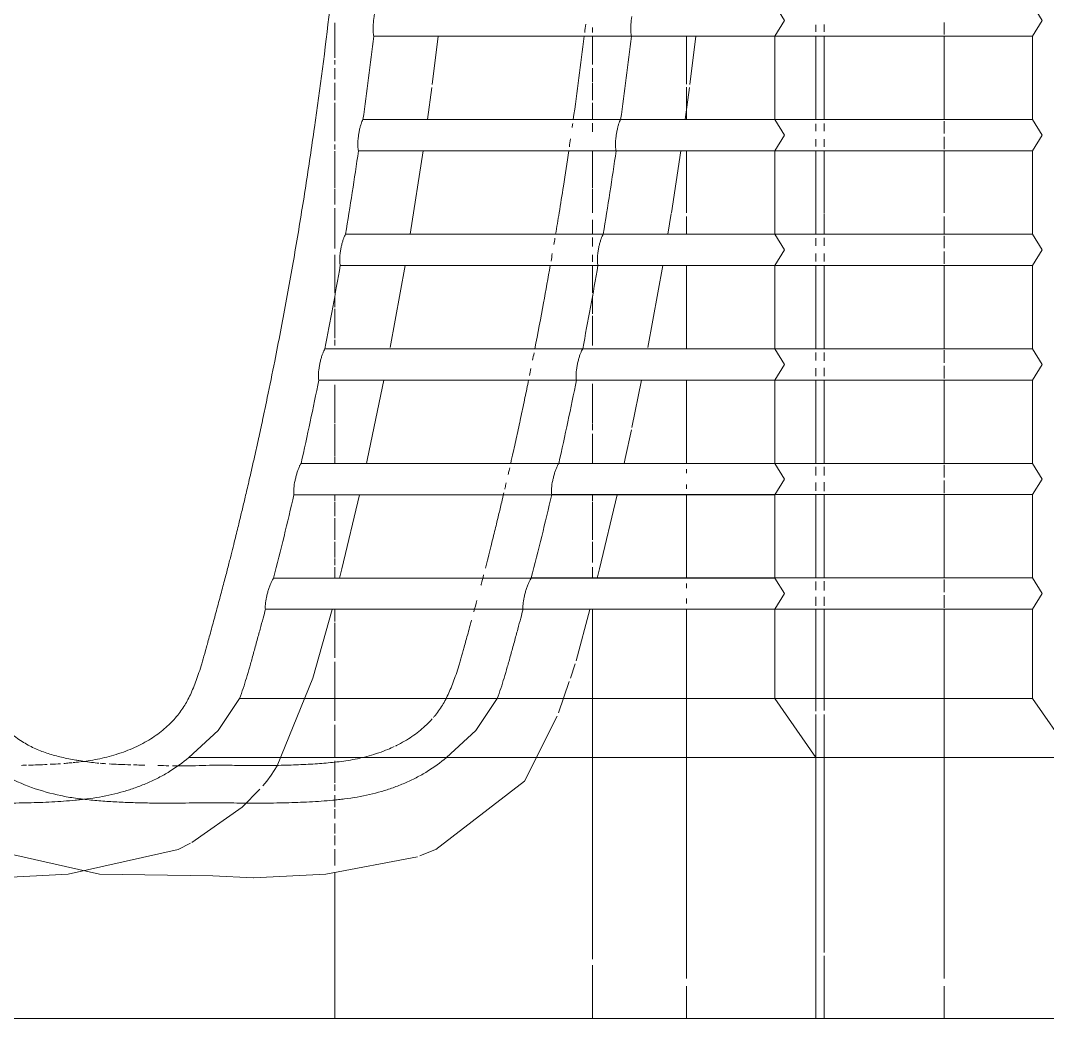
# Model space of a CAD drawing. Header units: millimetres. Extents: x -4000 to 187956, y -58990 to 162485.
# Drawn here: x 2787.6 to 3086.5, y 80820 to 81110.4 of the extents above; entities that cross this region are included whole.
import ezdxf

# ---------------------------------------------------------------- set-up
doc = ezdxf.new("R2010")
doc.units = ezdxf.units.MM
doc.layers.add('P-SANR-FIXT', color=6, linetype='Continuous', lineweight=9)

# ---------------------------------------------------------------- blocks, each defined once
blk = doc.blocks.new('WCPan-SquattingPan-Vitra-ArkitektSeries-5952 - CMPX502N-V885-FFS - TANG 1')
at = {"layer": 'P-SANR-FIXT', "color": 254}
for p, q in [((110.55, -110.64), (110.55, -100.47)), ((110.55, -112.6), (110.55, -111.39)), ((110.55, -116.92), (110.55, -113.71)), ((110.55, -123.01), (110.55, -117.95)), ((110.55, -134.93), (110.55, -123.75)), ((110.55, -137.32), (110.55, -135.93)), ((110.55, -148.62), (110.55, -137.83)), ((110.55, -153.34), (110.55, -148.92)), ((110.55, -166.21), (110.55, -154.46)), ((110.55, -179.08), (110.55, -168.05)), ((110.55, -183.29), (110.55, -179.98)), ((110.55, -192.26), (110.55, -183.76)), ((110.55, -194.42), (110.55, -192.75)), ((110.55, -216.97), (110.55, -205.89)), ((110.55, -226.51), (110.55, -217.27)), ((110.55, -228.71), (110.55, -226.66)), ((110.55, -239.63), (110.55, -237.81)), ((110.55, -244.06), (110.55, -239.87)), ((110.55, -250.97), (110.55, -244.68)), ((110.55, -256.08), (110.55, -251.55)), ((110.55, -258.37), (110.55, -256.43)), ((110.55, -262.07), (110.55, -258.87)), ((110.55, -316.81), (110.55, -315.28)), ((110.55, -324.04), (110.55, -322.15)), ((110.55, -328.73), (110.55, -325.3)), ((110.55, -332.01), (110.55, -329.32)), ((110.55, -336.39), (110.55, -333.47)), ((110.55, -339.84), (110.55, -336.99)), ((110.55, -345.69), (110.55, -340.99)), ((32.93, -348.27), (11.92, -349.37))]:
    blk.add_line(p, q, dxfattribs=at)
at = {"layer": 'P-SANR-FIXT', "color": 252}
for p, q in [((250.56, -103.11), (250.56, -101.04)), ((252.96, -103.16), (252.96, -101)), ((140.63, -104.4), (138.87, -118.43)), ((250.56, -128.65), (250.56, -104.39)), ((252.96, -128.65), (252.96, -104.39)), ((138.76, -119.27), (137.5, -128.65)), ((250.56, -131.99), (250.56, -129.85)), ((252.96, -132.04), (252.96, -129.8)), ((250.56, -136.51), (250.56, -134.35)), ((252.96, -136.56), (252.96, -134.31)), ((136.22, -137.75), (132.5, -162.01)), ((250.56, -155.76), (250.56, -137.74)), ((252.96, -155.76), (252.96, -137.74)), ((250.56, -162), (250.56, -155.79)), ((252.96, -162), (252.96, -156.03)), ((250.56, -165.39), (250.56, -163.15)), ((252.96, -165.44), (252.96, -163.11)), ((250.56, -169.91), (250.56, -167.65)), ((252.96, -169.95), (252.96, -167.61)), ((130.99, -171.1), (126.68, -195)), ((250.56, -195.36), (250.56, -171.1)), ((252.96, -195.36), (252.96, -171.1)), ((250.56, -198.8), (250.56, -196.45)), ((252.96, -198.84), (252.96, -196.41)), ((250.56, -203.31), (250.56, -200.95)), ((252.96, -203.36), (252.96, -200.91)), ((250.56, -228.71), (250.56, -204.45)), ((252.96, -228.71), (252.96, -204.45)), ((250.56, -232.2), (250.56, -229.75)), ((252.96, -232.24), (252.96, -229.71)), ((250.56, -236.72), (250.56, -234.24)), ((252.96, -236.76), (252.96, -234.21)), ((250.56, -262.07), (250.56, -237.81)), ((252.96, -262.07), (252.96, -237.81)), ((252.96, -265.65), (252.96, -263)), ((250.56, -265.61), (250.56, -263.04)), ((250.56, -270.13), (250.56, -267.54)), ((252.96, -270.17), (252.96, -267.51)), ((250.56, -300.79), (250.56, -271.16)), ((252.96, -300.65), (252.96, -271.16)), ((250.56, -314.32), (250.56, -301.76)), ((252.96, -371.01), (252.96, -301.76)), ((88.76, -323.56), (83.61, -328.72)), ((252.96, -390.25), (252.96, -372.06)), ((250.56, -390.25), (252.96, -390.25))]:
    blk.add_line(p, q, dxfattribs=at)
at = {"layer": 'P-SANR-FIXT', "color": 250}
for p, q in [((121.91, -104.39), (238.61, -104.39)), ((238.61, -128.65), (238.61, -104.39)), ((238.61, -128.65), (118.75, -128.65)), ((117.45, -137.74), (238.61, -137.74)), ((238.61, -162), (238.61, -137.74)), ((238.61, -162), (113.67, -162)), ((112.13, -171.1), (238.61, -171.1)), ((238.61, -195.36), (238.61, -171.1)), ((238.61, -195.36), (107.69, -195.36)), ((105.9, -204.45), (238.61, -204.45)), ((238.61, -204.45), (238.61, -228.71)), ((238.61, -228.71), (100.75, -228.71)), ((98.67, -237.81), (238.61, -237.81)), ((238.61, -262.07), (238.61, -237.81)), ((238.61, -262.07), (92.74, -262.07)), ((90.37, -271.16), (238.61, -271.16)), ((238.61, -297.17), (238.61, -271.16)), ((82.82, -297.17), (238.61, -297.17)), ((238.61, -297.17), (250.56, -314.32)), ((143.02, -314.32), (68.02, -314.32)), ((250.56, -314.32), (143.02, -314.32)), ((250.56, -314.32), (250.56, -390.25)), ((250.56, -390.25), (-250.56, -390.25))]:
    blk.add_line(p, q, dxfattribs=at)
at = {"layer": 'P-SANR-FIXT', "color": 253}
for p, q in [((212.95, -104.39), (212.95, -118.33)), ((212.95, -119.26), (212.95, -128.65)), ((212.95, -137.74), (212.95, -155.76)), ((212.95, -156.87), (212.95, -162)), ((212.95, -171.1), (212.95, -195.36)), ((212.95, -204.45), (212.95, -228.71)), ((212.95, -230.36), (212.95, -231.6)), ((212.95, -234.81), (212.95, -236.07)), ((212.95, -237.81), (212.95, -262.07)), ((212.95, -263.62), (212.95, -265.04)), ((212.95, -268.07), (212.95, -269.51)), ((110.55, -274.7), (110.55, -271.16)), ((212.95, -271.16), (212.95, -378.62)), ((110.55, -285.3), (110.55, -275.12)), ((110.55, -303.62), (110.55, -286.43)), ((110.55, -314.32), (110.55, -304.8)), ((93.8, -316.74), (92.02, -319.47)), ((110.55, -321.65), (110.55, -316.91)), ((83.61, -328.72), (68.98, -339.01)), ((68.55, -339.24), (64.92, -341.06)), ((64.91, -341.07), (32.93, -348.27)), ((110.55, -390.25), (110.55, -347.68)), ((212.95, -380.83), (212.95, -390.25)), ((-110.49, -390.25), (110.55, -390.25)), ((212.95, -390.25), (110.55, -390.25)), ((212.95, -390.25), (252.96, -390.25))]:
    blk.add_line(p, q, dxfattribs=at)
at = {"layer": 'P-SANR-FIXT', "color": 250, "flags": 128}
for points in [[(238.61, -104.39), (241.4, -99.84), (238.61, -95.3)], [(238.61, -137.74), (241.4, -133.2), (238.61, -128.65)], [(238.61, -171.1), (241.4, -166.55), (238.61, -162)], [(238.61, -204.45), (241.4, -199.91), (238.61, -195.36)], [(238.61, -237.81), (241.4, -233.26), (238.61, -228.71)], [(238.61, -271.16), (241.4, -266.61), (238.61, -262.07)], [(68.02, -314.32), (76.62, -306.47), (82.82, -297.17)]]:
    blk.add_lwpolyline(points, dxfattribs=at)
at = {"layer": 'P-SANR-FIXT', "color": 252, "flags": 128}
for points in [[(124.85, -204.47), (120.1, -227.27), (119.78, -228.72)], [(117.74, -237.83), (112.6, -259.36), (111.93, -262.08)], [(109.75, -271.26), (104.15, -291.21), (93.8, -316.74)], [(92.02, -319.47), (90.78, -321.14), (89.62, -322.57)]]:
    blk.add_lwpolyline(points, dxfattribs=at)
at = {"layer": 'P-SANR-FIXT', "color": 250}
blk.add_arc((-1176.21, 51.26), 1307.39, 350.61189, 351.68789, dxfattribs=at)
for points, knots in [([(37.47, 123.56), (39.35, 123.35), (44.14, 122.78), (51.71, 121.64), (60.17, 120.01), (68.57, 117.97), (76.78, 115.45), (84.8, 112.37), (91.35, 109.16), (96.35, 106.18), (99.91, 103.74), (103.38, 100.99), (107.85, 96.84), (112.84, 90.74), (116.21, 84.15), (117.97, 79.09), (118.88, 75.48), (119.45, 72.3), (119.77, 69.47), (119.93, 66.83), (119.98, 64.71), (119.99, 63.03), (119.99, 62.01), (119.98, 61.16), (119.97, 60.06), (119.93, 58.25), (119.86, 55.26), (119.75, 51.42), (119.64, 47.54), (119.53, 44.03), (119.42, 40.71), (119.29, 36.98), (119.11, 31.92), (118.92, 26.93), (118.73, 22.47), (118.58, 19.03), (118.44, 16.16), (118.31, 13.45), (118.19, 10.96), (118.07, 8.66), (117.96, 6.69), (117.85, 4.57), (117.69, 1.79), (117.49, -1.72), (117.23, -5.98), (116.95, -10.31), (116.66, -14.74), (116.26, -20.61), (115.51, -30.84), (114.35, -45.2), (112.27, -68.07), (109.21, -96.69), (105.5, -125.36), (102.12, -148.02), (99.36, -165), (96.36, -181.94), (93.51, -196.84), (91.28, -207.81), (89.79, -214.88), (88.65, -220.17), (87.48, -225.47), (86.49, -229.85), (85.66, -233.44), (84.91, -236.67), (84.11, -240.05), (83.22, -243.76), (82.25, -247.78), (81.22, -251.94), (80.18, -256.07), (79.26, -259.65), (78.18, -263.8), (76.91, -268.61), (75.82, -272.63), (74.96, -275.78), (74.1, -278.92), (73.15, -282.36), (72.21, -285.67), (71.41, -288.37), (70.37, -291.52), (69.25, -294.43), (68.05, -296.98), (67.13, -298.69), (66.09, -300.32), (64.44, -302.55), (61.91, -305.27), (58.14, -308.26), (54.39, -310.43), (51.04, -311.95), (47.42, -313.32), (42.84, -314.6), (38.95, -315.26), (36.94, -315.51), (36.67, -315.54)], [0.064045, 0.064045, 0.064045, 0.064045, 0.0735294, 0.0882353, 0.1029412, 0.1176471, 0.1323529, 0.1470588, 0.1617647, 0.1691176, 0.1764706, 0.1838235, 0.1911765, 0.2058824, 0.2205882, 0.2279412, 0.2352941, 0.2426471, 0.25, 0.2573529, 0.2647059, 0.2683824, 0.2720588, 0.2738971, 0.2757353, 0.2794118, 0.2830882, 0.2867647, 0.2904412, 0.2922794, 0.2941176, 0.2977941, 0.3014706, 0.3088235, 0.3161765, 0.3235294, 0.3308824, 0.3382353, 0.3455882, 0.3492647, 0.3529412, 0.3566176, 0.3602941, 0.3676471, 0.375, 0.3823529, 0.3897059, 0.3970588, 0.4117647, 0.4411765, 0.4705882, 0.5294118, 0.5882353, 0.6176471, 0.6470588, 0.6764706, 0.7058824, 0.7242647, 0.7334559, 0.7426471, 0.7518382, 0.7610294, 0.765625, 0.7702206, 0.7794118, 0.7886029, 0.7977941, 0.8069853, 0.8115809, 0.8161765, 0.8207721, 0.8253676, 0.8299632, 0.832261, 0.8345588, 0.8391544, 0.84375, 0.8483456, 0.8529412, 0.8621324, 0.8667279, 0.8713235, 0.8759191, 0.8805147, 0.8897059, 0.8988971, 0.9080882, 0.9126838, 0.9172794, 0.9264706, 0.9356618, 0.9370962, 0.9370962, 0.9370962, 0.9370962]), ([(123, -95.3), (122.9, -95.45), (122.72, -95.84), (122.45, -96.62), (122.2, -97.57), (121.92, -99), (121.68, -100.97), (121.65, -103.11), (121.8, -104.07), (121.91, -104.39)], [0, 0, 0, 0, 0.1, 0.2, 0.3, 0.4, 0.6, 0.8, 1, 1, 1, 1]), ([(118.75, -128.65), (118.65, -128.81), (118.46, -129.19), (118.17, -129.97), (117.9, -130.92), (117.66, -131.99), (117.47, -133.13), (117.28, -134.67), (117.21, -136.46), (117.34, -137.43), (117.45, -137.74)], [0, 0, 0, 0, 0.1, 0.2, 0.3, 0.4, 0.5, 0.6, 0.8, 1, 1, 1, 1]), ([(113.67, -162), (113.57, -162.16), (113.37, -162.55), (113.06, -163.33), (112.76, -164.27), (112.5, -165.34), (112.27, -166.47), (112.04, -168.01), (111.93, -169.81), (112.03, -170.78), (112.13, -171.1)], [0, 0, 0, 0, 0.1, 0.2, 0.3, 0.4, 0.5, 0.6, 0.8, 1, 1, 1, 1]), ([(107.69, -195.36), (107.59, -195.51), (107.37, -195.9), (107.04, -196.68), (106.72, -197.62), (106.42, -198.68), (106.17, -199.82), (105.9, -201.35), (105.73, -203.15), (105.81, -204.13), (105.9, -204.45)], [0, 0, 0, 0, 0.1, 0.2, 0.3, 0.4, 0.5, 0.6, 0.8, 1, 1, 1, 1]), ([(100.75, -228.71), (100.64, -228.87), (100.41, -229.26), (100.05, -230.03), (99.7, -230.97), (99.38, -232.03), (99.08, -233.16), (98.77, -234.69), (98.54, -236.5), (98.59, -237.48), (98.67, -237.81)], [0, 0, 0, 0, 0.1, 0.2, 0.3, 0.4, 0.5, 0.6, 0.8, 1, 1, 1, 1]), ([(92.74, -262.07), (92.63, -262.22), (92.39, -262.61), (92, -263.38), (91.62, -264.32), (91.26, -265.37), (90.93, -266.5), (90.56, -268.03), (90.27, -269.84), (90.29, -270.84), (90.37, -271.16)], [0, 0, 0, 0, 0.1, 0.2, 0.3, 0.4, 0.5, 0.6, 0.8, 1, 1, 1, 1]), ([(82.82, -297.17), (83.19, -296.17), (83.9, -294.18), (84.83, -291.21), (85.76, -288.01), (86.74, -284.5), (87.81, -280.6), (89.16, -275.66), (89.96, -272.69), (90.37, -271.16)], [0, 0, 0, 0, 0.125, 0.25, 0.375, 0.5, 0.625, 0.75, 1, 1, 1, 1]), ([(0, -327.48), (2.52, -327.48), (5.85, -327.54), (10.4, -327.58), (14, -327.59), (17.77, -327.56), (21.35, -327.49), (24.76, -327.39), (28.16, -327.24), (31.64, -327.02), (34.43, -326.79), (36.62, -326.57), (38.99, -326.3), (43.33, -325.66), (48.02, -324.57), (52.47, -323.14), (55.92, -321.79), (59.29, -320.2), (63.48, -317.84), (66.31, -315.78), (68.02, -314.32)], [0, 0, 0, 0, 0.1, 0.15, 0.2, 0.25, 0.3, 0.35, 0.4, 0.45, 0.5, 0.525, 0.55, 0.6, 0.7, 0.75, 0.8, 0.85, 0.9, 1, 1, 1, 1])]:
    blk.add_open_spline(points, degree=3, knots=knots, dxfattribs=at)
for points in [[(118.75, -128.65), (119.31, -124.61), (120.4, -116.53), (121.42, -108.44), (121.91, -104.39)], [(107.69, -195.36), (108.47, -191.32), (109.99, -183.24), (111.43, -175.15), (112.13, -171.1)], [(100.75, -228.71), (101.65, -224.68), (103.41, -216.6), (105.08, -208.51), (105.9, -204.45)], [(92.74, -262.07), (93.78, -258.04), (95.8, -249.96), (97.73, -241.86), (98.67, -237.81)]]:
    blk.add_open_spline(points, degree=3, dxfattribs=at)
at = {"layer": 'P-SANR-FIXT', "color": 252}
for points in [[(20.84, -316.55), (20.34, -316.56), (19.85, -316.57), (19.35, -316.58)], [(26.81, -316.33), (25.05, -316.42), (23.23, -316.49), (21.37, -316.53)], [(30.71, -316.1), (29.75, -316.16), (28.75, -316.23), (27.74, -316.28)]]:
    blk.add_open_spline(points, degree=3, dxfattribs=at)
for points, knots in [([(34.1, -315.81), (33.54, -315.87), (32.73, -315.94), (31.9, -316.01), (31.64, -316.03)], [0.941742965, 0.941742965, 0.941742965, 0.941742965, 0.944852941, 0.946243749, 0.946243749, 0.946243749, 0.946243749]), ([(36.24, -315.59), (35.79, -315.64), (35.17, -315.71), (34.57, -315.77), (34.41, -315.78)], [0.937857861, 0.937857861, 0.937857861, 0.937857861, 0.940257353, 0.941176471, 0.941176471, 0.941176471, 0.941176471])]:
    blk.add_open_spline(points, degree=3, knots=knots, dxfattribs=at)
blk = doc.blocks.new('CMF2_NHAXUONG_A_rvt-1-FFS - TANG 1')
at = {"layer": 'P-SANR-FIXT', "color": 254}
for p, q in [((2954.09, 81106.96), (2954.09, 81108.38)), ((2954.09, 81097.68), (2954.09, 81105.88)), ((2954.09, 81092.65), (2954.09, 81096.56)), ((2954.09, 81087.26), (2954.09, 81092.32)), ((2954.09, 81081.62), (2954.09, 81086.52)), ((2954.09, 81078.1), (2954.09, 81080.62)), ((2954.09, 81061.66), (2954.09, 81072.44)), ((2954.09, 81054.52), (2954.09, 81061.35)), ((2954.09, 81048.27), (2954.09, 81052.41)), ((2954.09, 81044.7), (2954.09, 81047.31)), ((2954.09, 81040.18), (2954.09, 81042.23)), ((2954.09, 81031.18), (2954.09, 81039.18)), ((2954.09, 81025.09), (2954.09, 81030.29)), ((2954.09, 81015.86), (2954.09, 81024.49)), ((2954.09, 80993.31), (2954.09, 81004.76)), ((2954.09, 80991.26), (2954.09, 80993.04)), ((2954.09, 80981.56), (2954.09, 80990.18)), ((2954.09, 80970.65), (2954.09, 80972.47)), ((2954.09, 80959.3), (2954.09, 80970.41)), ((2954.09, 80952.71), (2954.09, 80958.72)), ((2954.09, 80948.21), (2954.09, 80951.4)), ((2876.47, 80862), (2855.46, 80860.91)), ((2855.3, 80860.91), (2843.55, 80861.49))]:
    blk.add_line(p, q, dxfattribs=at)
at = {"layer": 'P-SANR-FIXT', "color": 252}
for p, q in [((3056.49, 81109.91), (3056.49, 81106.4)), ((3056.49, 81105.88), (3056.49, 81081.62)), ((3056.49, 81081.14), (3056.49, 81077.6)), ((3056.49, 81076.58), (3056.49, 81073.03)), ((3056.49, 81072.53), (3056.49, 81054.52)), ((3056.49, 81053.41), (3056.49, 81048.27)), ((3056.49, 81047.8), (3056.49, 81044.22)), ((3056.49, 81043.25), (3056.49, 81039.66)), ((3056.49, 81039.18), (3056.49, 81014.92)), ((3056.49, 81014.47), (3056.49, 81010.85)), ((3056.49, 81009.92), (3056.49, 81006.28)), ((3056.49, 81005.82), (3056.49, 80981.56)), ((3056.49, 80981.14), (3056.49, 80977.47)), ((3056.49, 80976.59), (3056.49, 80972.91)), ((3056.49, 80972.47), (3056.49, 80948.21)), ((3056.49, 80947.81), (3056.49, 80944.09)), ((3056.49, 80943.26), (3056.49, 80939.53)), ((3056.49, 80939.11), (3056.49, 80831.65)), ((3056.49, 80829.45), (3056.49, 80820.03)), ((3056.49, 80820.03), (3021.49, 80820.03)), ((3056.49, 80820.03), (3096.49, 80820.03))]:
    blk.add_line(p, q, dxfattribs=at)
at = {"layer": 'P-SANR-FIXT', "color": 250}
for p, q in [((2965.45, 81105.88), (3082.15, 81105.88)), ((3082.15, 81081.62), (3082.15, 81105.88)), ((3082.15, 81081.62), (2962.28, 81081.62)), ((2960.99, 81072.53), (3082.15, 81072.53)), ((3082.15, 81048.27), (3082.15, 81072.53)), ((3082.15, 81048.27), (2957.21, 81048.27)), ((2955.67, 81039.18), (3082.15, 81039.18)), ((3082.15, 81014.92), (3082.15, 81039.18)), ((3082.15, 81014.92), (2951.23, 81014.92)), ((2949.44, 81005.82), (3082.15, 81005.82)), ((3082.15, 81005.82), (3082.15, 80981.56)), ((3082.15, 80981.56), (2944.28, 80981.56)), ((2942.21, 80972.47), (3082.15, 80972.47)), ((3082.15, 80948.21), (3082.15, 80972.47)), ((3082.15, 80948.21), (2936.28, 80948.21)), ((2933.9, 80939.11), (3082.15, 80939.11)), ((3082.15, 80913.1), (3082.15, 80939.11)), ((2926.36, 80913.1), (3082.15, 80913.1)), ((3082.15, 80913.1), (3094.1, 80895.95)), ((3094.1, 80895.95), (2911.56, 80895.95)), ((3094.1, 80820.03), (2592.98, 80820.03))]:
    blk.add_line(p, q, dxfattribs=at)
at = {"layer": 'P-SANR-FIXT', "color": 253}
for p, q in [((2984.17, 81105.87), (2982.41, 81091.85)), ((2982.3, 81091), (2981.04, 81081.62)), ((2979.76, 81072.52), (2977.04, 81054.51)), ((2977.01, 81054.31), (2976.04, 81048.27)), ((2974.52, 81039.17), (2970.22, 81015.27)), ((2968.38, 81005.8), (2965.57, 80992)), ((2953.29, 80939.01), (2949.36, 80924.15)), ((2954.09, 80837.25), (2954.09, 80939.11)), ((2949.07, 80923.24), (2947.68, 80919.07)), ((2947.34, 80918.09), (2944.19, 80908.95)), ((2908.44, 80869.21), (2903.87, 80867.33)), ((2903.19, 80867.1), (2876.47, 80862)), ((2954.09, 80820.03), (2954.09, 80835.5)), ((2733.04, 80820.03), (2954.09, 80820.03)), ((3021.49, 80820.03), (2954.09, 80820.03))]:
    blk.add_line(p, q, dxfattribs=at)
at = {"layer": 'P-SANR-FIXT', "color": 250, "flags": 128}
for points in [[(3082.15, 81105.88), (3084.94, 81110.43), (3082.15, 81114.98)], [(3082.15, 81072.53), (3084.94, 81077.08), (3082.15, 81081.62)], [(3082.15, 81039.18), (3084.94, 81043.72), (3082.15, 81048.27)], [(3082.15, 81005.82), (3084.94, 81010.37), (3082.15, 81014.92)], [(3082.15, 80972.47), (3084.94, 80977.01), (3082.15, 80981.56)], [(3082.15, 80939.11), (3084.94, 80943.66), (3082.15, 80948.21)], [(2911.56, 80895.95), (2920.15, 80903.81), (2926.36, 80913.1)]]:
    blk.add_lwpolyline(points, dxfattribs=at)
at = {"layer": 'P-SANR-FIXT', "color": 253, "flags": 128}
for points in [[(2965.44, 80991.37), (2963.64, 80983), (2963.32, 80981.56)], [(2961.28, 80972.44), (2956.14, 80950.91), (2955.47, 80948.19)], [(2943.84, 80907.97), (2934.32, 80889.13), (2908.46, 80869.21)], [(2843.55, 80861.49), (2810.63, 80862), (2778.64, 80869.21)]]:
    blk.add_lwpolyline(points, dxfattribs=at)
at = {"layer": 'P-SANR-FIXT', "color": 250}
blk.add_arc((1667.33, 81261.53), 1307.39, 350.61189, 351.68789, dxfattribs=at)
for points, knots in [([(2805.71, 80894.89), (2805.42, 80894.93), (2804.76, 80895.04), (2803.38, 80895.27), (2800.91, 80895.73), (2797.57, 80896.5), (2794.44, 80897.5), (2792.02, 80898.49), (2790.26, 80899.33), (2788.49, 80900.34), (2786.13, 80901.91), (2783.26, 80904.16), (2780.69, 80906.51), (2779.15, 80908.05), (2778.36, 80908.87), (2777.81, 80909.46), (2777.32, 80910.02), (2776.73, 80910.77), (2775.87, 80912.05), (2775.19, 80913.45), (2774.67, 80914.79), (2774.39, 80915.6), (2774.16, 80916.23), (2774, 80916.69), (2773.85, 80917.07), (2773.73, 80917.37), (2773.6, 80917.66), (2773.45, 80918.02), (2773.23, 80918.55), (2772.99, 80919.15), (2772.76, 80919.82), (2772.55, 80920.47), (2772.35, 80921.12), (2772.15, 80921.83), (2771.93, 80922.59), (2771.65, 80923.55), (2771.4, 80924.36), (2771.23, 80924.83), (2771.09, 80925.25), (2770.91, 80925.79), (2770.66, 80926.64), (2770.3, 80927.97), (2769.85, 80929.65), (2769.39, 80931.43), (2768.98, 80933.02), (2768.52, 80934.79), (2767.85, 80937.25), (2766.53, 80941.96), (2764.28, 80949.95), (2761.65, 80960.09), (2759.37, 80969.8), (2757.62, 80977.87), (2755.7, 80987.16), (2753.53, 80997.74), (2751.23, 81009.24), (2748.85, 81021.39), (2746.48, 81033.9), (2744.19, 81046.48), (2742.41, 81056.77), (2741.1, 81064.78), (2740.19, 81070.57), (2739.33, 81076.36), (2738.21, 81084.34), (2736.86, 81094.56), (2735.35, 81107.01), (2733.48, 81123.45), (2731.43, 81143.01), (2729.4, 81162.59), (2728.07, 81176.24), (2727.47, 81184.51), (2727.12, 81190.24), (2726.89, 81194.36), (2726.7, 81197.84), (2726.53, 81200.78), (2726.38, 81203.12), (2726.23, 81205.51), (2726.04, 81208.64), (2725.82, 81212.48), (2725.57, 81216.99), (2725.27, 81222.85), (2724.94, 81229.98), (2724.59, 81238.11), (2724.26, 81246.31), (2723.97, 81254.44), (2723.75, 81261.83), (2723.61, 81268.02), (2723.53, 81272.26), (2723.48, 81275.13), (2723.54, 81277.07), (2723.67, 81278.71), (2723.82, 81280.11), (2724, 81281.62), (2724.25, 81283.53), (2724.64, 81285.87), (2725.32, 81288.68), (2726.31, 81291.58), (2727.67, 81294.7), (2729.3, 81297.94), (2731.18, 81301.15), (2733.26, 81304.11), (2735.56, 81306.81), (2738.13, 81309.39), (2740.41, 81311.4), (2742.28, 81312.92), (2743.48, 81313.84), (2744.42, 81314.55), (2745.3, 81315.22), (2746.75, 81316.32), (2748.78, 81317.75), (2751.77, 81319.44), (2755.92, 81321.29), (2761.9, 81323.58), (2769.06, 81326.1), (2775.47, 81328.1), (2780.54, 81329.51), (2784.21, 81330.42), (2787.8, 81331.18), (2792.67, 81332.09), (2798.68, 81332.99), (2803.51, 81333.55), (2805.85, 81333.8)], [-0.9040855, -0.9040855, -0.9040855, -0.9040855, -0.9017857, -0.8988095, -0.8928571, -0.8809524, -0.8690476, -0.8630952, -0.8571429, -0.8511905, -0.8452381, -0.8333333, -0.8214286, -0.8154762, -0.8125, -0.8095238, -0.8065476, -0.8035714, -0.797619, -0.7857143, -0.7797619, -0.7738095, -0.7708333, -0.7678571, -0.764881, -0.7633929, -0.7619048, -0.7589286, -0.7559524, -0.75, -0.7440476, -0.7380952, -0.7321429, -0.7261905, -0.7202381, -0.7142857, -0.7083333, -0.702381, -0.6964286, -0.6904762, -0.6845238, -0.6785714, -0.672619, -0.6696429, -0.6666667, -0.6636905, -0.6607143, -0.6547619, -0.6428571, -0.6309524, -0.625, -0.6190476, -0.6130952, -0.6071429, -0.6011905, -0.5952381, -0.5892857, -0.5833333, -0.577381, -0.5744048, -0.5714286, -0.5684524, -0.5654762, -0.5595238, -0.5535714, -0.547619, -0.5357143, -0.5238095, -0.5119048, -0.5, -0.4940476, -0.4880952, -0.4821429, -0.4791667, -0.4761905, -0.4732143, -0.4702381, -0.4642857, -0.4583333, -0.452381, -0.4404762, -0.4285714, -0.4166667, -0.4047619, -0.3928571, -0.3809524, -0.3690476, -0.3571429, -0.3452381, -0.3392857, -0.3333333, -0.327381, -0.3214286, -0.3095238, -0.297619, -0.2857143, -0.2738095, -0.2619048, -0.25, -0.2380952, -0.2261905, -0.2142857, -0.202381, -0.1964286, -0.1904762, -0.1875, -0.1845238, -0.1785714, -0.1666667, -0.1547619, -0.1428571, -0.1309524, -0.1190476, -0.1071429, -0.1011905, -0.0952381, -0.0892857, -0.0833333, -0.0714286, -0.0601906, -0.0601906, -0.0601906, -0.0601906]), ([(2926.36, 80913.1), (2926.73, 80914.1), (2927.43, 80916.1), (2928.37, 80919.06), (2929.29, 80922.26), (2930.28, 80925.78), (2931.35, 80929.67), (2932.7, 80934.62), (2933.49, 80937.58), (2933.9, 80939.11)], [0, 0, 0, 0, 0.125, 0.25, 0.375, 0.5, 0.625, 0.75, 1, 1, 1, 1]), ([(2775.5, 80895.96), (2777.8, 80894.01), (2782.75, 80890.64), (2790.75, 80887.05), (2797.89, 80885.08), (2803.56, 80884.08), (2808.11, 80883.56), (2812.75, 80883.19), (2817.45, 80882.93), (2822.2, 80882.77), (2826.99, 80882.69), (2831.5, 80882.68), (2837.12, 80882.73), (2841, 80882.79), (2843.54, 80882.79)], [0, 0, 0, 0, 0.125, 0.25, 0.375, 0.4375, 0.5, 0.5625, 0.625, 0.6875, 0.75, 0.8125, 0.875, 1, 1, 1, 1]), ([(2843.54, 80882.79), (2846.06, 80882.79), (2849.39, 80882.74), (2853.94, 80882.69), (2857.53, 80882.68), (2861.3, 80882.71), (2864.88, 80882.78), (2868.29, 80882.88), (2871.7, 80883.04), (2875.18, 80883.26), (2877.97, 80883.49), (2880.16, 80883.71), (2882.53, 80883.98), (2886.87, 80884.62), (2891.55, 80885.7), (2896.01, 80887.14), (2899.46, 80888.48), (2902.82, 80890.07), (2907.02, 80892.44), (2909.85, 80894.49), (2911.56, 80895.95)], [0, 0, 0, 0, 0.1, 0.15, 0.2, 0.25, 0.3, 0.35, 0.4, 0.45, 0.5, 0.525, 0.55, 0.6, 0.7, 0.75, 0.8, 0.85, 0.9, 1, 1, 1, 1])]:
    blk.add_open_spline(points, degree=3, knots=knots, dxfattribs=at)
for points in [[(2965.53, 81111.62), (2965.41, 81110.88), (2965.31, 81110.09), (2965.26, 81109.34)], [(2962.28, 81081.62), (2962.85, 81085.66), (2963.94, 81093.74), (2964.96, 81101.83), (2965.45, 81105.88)], [(2965.34, 81106.29), (2965.37, 81106.13), (2965.41, 81106), (2965.45, 81105.88)], [(2962.28, 81081.62), (2962.19, 81081.47), (2962.09, 81081.28), (2961.99, 81081.05)], [(2961.2, 81078.27), (2961.13, 81077.9), (2961, 81077.14), (2960.91, 81076.37), (2960.87, 81076)], [(2960.86, 81073.13), (2960.89, 81072.89), (2960.93, 81072.69), (2960.99, 81072.53)], [(2957.21, 81048.27), (2957.11, 81048.11), (2957.01, 81047.92), (2956.9, 81047.69)], [(2956.04, 81044.93), (2955.96, 81044.56), (2955.81, 81043.8), (2955.7, 81043.03), (2955.65, 81042.66)], [(2951.23, 81014.92), (2952.01, 81018.95), (2953.53, 81027.03), (2954.97, 81035.12), (2955.67, 81039.18)], [(2955.56, 81039.77), (2955.58, 81039.54), (2955.62, 81039.34), (2955.67, 81039.18)], [(2951.23, 81014.92), (2951.12, 81014.76), (2951.02, 81014.57), (2950.91, 81014.34)], [(2949.97, 81011.58), (2949.88, 81011.21), (2949.7, 81010.46), (2949.57, 81009.69), (2949.51, 81009.32)], [(2944.28, 80981.56), (2945.19, 80985.59), (2946.95, 80993.67), (2948.62, 81001.77), (2949.44, 81005.82)], [(2949.34, 81006.42), (2949.36, 81006.18), (2949.39, 81005.98), (2949.44, 81005.82)], [(2944.28, 80981.56), (2944.17, 80981.41), (2944.06, 80981.21), (2943.94, 80980.99)], [(2942.92, 80978.24), (2942.82, 80977.87), (2942.62, 80977.12), (2942.46, 80976.35), (2942.39, 80975.98)], [(2942.13, 80973.07), (2942.14, 80972.83), (2942.17, 80972.63), (2942.21, 80972.47)], [(2936.28, 80948.21), (2937.32, 80952.24), (2939.34, 80960.31), (2941.27, 80968.41), (2942.21, 80972.47)], [(2936.28, 80948.21), (2936.16, 80948.05), (2936.04, 80947.86), (2935.92, 80947.63)], [(2934.8, 80944.89), (2934.69, 80944.53), (2934.47, 80943.78), (2934.28, 80943.01), (2934.2, 80942.64)], [(2933.84, 80939.72), (2933.85, 80939.48), (2933.87, 80939.27), (2933.9, 80939.11)], [(2816.11, 80893.97), (2815.21, 80894.01), (2814.3, 80894.05), (2813.41, 80894.1)]]:
    blk.add_open_spline(points, degree=3, dxfattribs=at)
at = {"layer": 'P-SANR-FIXT', "color": 252}
for points in [[(2952.11, 81109.37), (2952.01, 81108.58), (2951.92, 81107.79), (2951.82, 81106.99)], [(2951.68, 81105.87), (2950.68, 81097.76), (2949.62, 81089.67), (2948.49, 81081.61)], [(2948.33, 81080.5), (2948.27, 81080.09), (2948.21, 81079.68), (2948.15, 81079.27)], [(2961.99, 81081.05), (2961.9, 81080.82), (2961.7, 81080.3), (2961.44, 81079.35), (2961.28, 81078.64), (2961.2, 81078.27)], [(2947.68, 81075.98), (2947.57, 81075.21), (2947.46, 81074.45), (2947.35, 81073.69)], [(2944.38, 81054.45), (2944.04, 81052.39), (2943.7, 81050.33), (2943.36, 81048.26)], [(2956.9, 81047.69), (2956.8, 81047.47), (2956.59, 81046.95), (2956.3, 81046), (2956.12, 81045.29), (2956.04, 81044.93)], [(2943.16, 81047.1), (2943.06, 81046.5), (2942.96, 81045.89), (2942.85, 81045.28)], [(2942.4, 81042.6), (2942.27, 81041.87), (2942.14, 81041.14), (2942.02, 81040.41)], [(2950.91, 81014.34), (2950.8, 81014.11), (2950.58, 81013.6), (2950.26, 81012.65), (2950.06, 81011.95), (2949.97, 81011.58)], [(2937.07, 81013.71), (2936.94, 81013), (2936.8, 81012.3), (2936.66, 81011.6)], [(2936.18, 81009.19), (2936.04, 81008.5), (2935.9, 81007.8), (2935.76, 81007.1)], [(2943.94, 80980.99), (2943.83, 80980.76), (2943.59, 80980.24), (2943.24, 80979.31), (2943.02, 80978.6), (2942.92, 80978.24)], [(2935.92, 80947.63), (2935.8, 80947.41), (2935.54, 80946.89), (2935.16, 80945.96), (2934.92, 80945.25), (2934.8, 80944.89)], [(2920.44, 80941.66), (2920.15, 80940.57), (2919.85, 80939.47), (2919.56, 80938.38)], [(2812.47, 80894.16), (2811.92, 80894.2), (2811.37, 80894.24), (2810.83, 80894.29)], [(2819.76, 80893.84), (2818.56, 80893.87), (2817.33, 80893.91), (2816.11, 80893.97)], [(2830.77, 80893.57), (2829.72, 80893.58), (2828.67, 80893.61), (2827.58, 80893.63)], [(2833.26, 80893.54), (2832.78, 80893.54), (2832.3, 80893.55), (2831.81, 80893.55)]]:
    blk.add_open_spline(points, degree=3, dxfattribs=at)
for points, knots in [([(2965.26, 81109.34), (2965.2, 81108.59), (2965.19, 81107.52), (2965.27, 81106.71), (2965.31, 81106.48)], [0.6, 0.6, 0.6, 0.6, 0.8, 0.9, 0.9, 0.9, 0.9]), ([(2960.87, 81076), (2960.8, 81075.25), (2960.76, 81074.17), (2960.82, 81073.36), (2960.86, 81073.13)], [0.6, 0.6, 0.6, 0.6, 0.8, 0.9, 0.9, 0.9, 0.9]), ([(2947.17, 81072.51), (2946.67, 81069.09), (2945.76, 81063.09), (2944.8, 81057.09), (2944.38, 81054.5)], [0.59990501, 0.59990501, 0.59990501, 0.59990501, 0.61764706, 0.63107429, 0.63107429, 0.63107429, 0.63107429]), ([(2955.65, 81042.66), (2955.56, 81041.91), (2955.49, 81040.83), (2955.53, 81040.01), (2955.56, 81039.77)], [0.6, 0.6, 0.6, 0.6, 0.8, 0.9, 0.9, 0.9, 0.9]), ([(2941.8, 81039.18), (2941.17, 81035.56), (2939.72, 81027.49), (2938.18, 81019.39), (2937.31, 81014.92)], [0.65763176, 0.65763176, 0.65763176, 0.65763176, 0.67647059, 0.69964237, 0.69964237, 0.69964237, 0.69964237]), ([(2949.51, 81009.32), (2949.4, 81008.56), (2949.3, 81007.48), (2949.32, 81006.66), (2949.34, 81006.42)], [0.6, 0.6, 0.6, 0.6, 0.8, 0.9, 0.9, 0.9, 0.9]), ([(2935.49, 81005.81), (2935.15, 81004.11), (2934.43, 81000.63), (2933.33, 80995.4), (2932.18, 80990.11), (2931.16, 80985.48), (2930.52, 80982.65), (2930.28, 80981.57)], [0.7154071, 0.7154071, 0.7154071, 0.7154071, 0.72426471, 0.73345588, 0.74264706, 0.75183824, 0.75748751, 0.75748751, 0.75748751, 0.75748751]), ([(2929.99, 80980.3), (2929.93, 80980.04), (2929.78, 80979.37), (2929.63, 80978.7), (2929.53, 80978.29)], [0.759681512, 0.759681512, 0.759681512, 0.759681512, 0.761029412, 0.763138974, 0.763138974, 0.763138974, 0.763138974]), ([(2928.97, 80975.86), (2928.86, 80975.38), (2928.72, 80974.79), (2928.59, 80974.22), (2928.56, 80974.1)], [0.767483306, 0.767483306, 0.767483306, 0.767483306, 0.770220588, 0.77092487, 0.77092487, 0.77092487, 0.77092487]), ([(2942.39, 80975.98), (2942.26, 80975.22), (2942.12, 80974.14), (2942.12, 80973.31), (2942.13, 80973.07)], [0.6, 0.6, 0.6, 0.6, 0.8, 0.9, 0.9, 0.9, 0.9]), ([(2928.3, 80972.98), (2928.08, 80972.03), (2927.55, 80969.81), (2926.76, 80966.51), (2925.78, 80962.49), (2924.75, 80958.34), (2923.75, 80954.36), (2923.19, 80952.17), (2922.92, 80951.1)], [0.77328674, 0.77328674, 0.77328674, 0.77328674, 0.77941176, 0.78860294, 0.79779412, 0.80698529, 0.81158088, 0.81548583, 0.81548583, 0.81548583, 0.81548583]), ([(2922.41, 80949.15), (2922.18, 80948.26), (2921.92, 80947.25), (2921.64, 80946.19), (2921.62, 80946.1)], [0.817780033, 0.817780033, 0.817780033, 0.817780033, 0.820772059, 0.821044254, 0.821044254, 0.821044254, 0.821044254]), ([(2934.2, 80942.64), (2934.04, 80941.89), (2933.87, 80940.8), (2933.84, 80939.96), (2933.84, 80939.72)], [0.6, 0.6, 0.6, 0.6, 0.8, 0.9, 0.9, 0.9, 0.9]), ([(2918.9, 80935.95), (2918.76, 80935.46), (2918.42, 80934.19), (2917.64, 80931.35), (2916.69, 80927.92), (2915.75, 80924.6), (2914.95, 80921.91), (2913.91, 80918.76), (2912.79, 80915.85), (2911.59, 80913.29), (2910.66, 80911.59), (2909.62, 80909.95), (2908.63, 80908.61), (2908, 80907.84), (2907.81, 80907.62)], [0.83084185, 0.83084185, 0.83084185, 0.83084185, 0.83226103, 0.83455882, 0.83915441, 0.84375, 0.84834559, 0.85294118, 0.86213235, 0.86672794, 0.87132353, 0.87591912, 0.88051471, 0.88235294, 0.88235294, 0.88235294, 0.88235294]), ([(2907.46, 80907.22), (2906.8, 80906.48), (2905.04, 80904.68), (2901.67, 80902.02), (2898.6, 80900.23), (2896.89, 80899.39), (2896.8, 80899.35)], [0.88348743, 0.88348743, 0.88348743, 0.88348743, 0.88970588, 0.89889706, 0.90808824, 0.9085775, 0.9085775, 0.9085775, 0.9085775]), ([(2896.39, 80899.16), (2895.79, 80898.87), (2894.33, 80898.23), (2890.95, 80896.95), (2886.38, 80895.68), (2881.86, 80894.91), (2878.42, 80894.53), (2875.15, 80894.23), (2870.69, 80893.93), (2865.91, 80893.76), (2861.95, 80893.67), (2857.93, 80893.63), (2853.51, 80893.64), (2848.66, 80893.7), (2845.36, 80893.74), (2843.54, 80893.74)], [0.90934627, 0.90934627, 0.90934627, 0.90934627, 0.91268382, 0.91727941, 0.92647059, 0.93566176, 0.94025735, 0.94485294, 0.95404412, 0.96323529, 0.96783088, 0.97242647, 0.98161765, 0.99080882, 1, 1, 1, 1]), ([(2810.43, 80894.32), (2809.71, 80894.38), (2808.17, 80894.53), (2806.72, 80894.73), (2805.96, 80894.85)], [-0.91575648, -0.91575648, -0.91575648, -0.91575648, -0.91071429, -0.9047619, -0.9047619, -0.9047619, -0.9047619]), ([(2823.75, 80893.73), (2823, 80893.75), (2821.92, 80893.78), (2820.82, 80893.81), (2820.5, 80893.82)], [-0.945867619, -0.945867619, -0.945867619, -0.945867619, -0.94047619, -0.938345, -0.938345, -0.938345, -0.938345]), ([(2843.54, 80893.74), (2840.97, 80893.62), (2837.59, 80893.54), (2833.98, 80893.54), (2833.26, 80893.54)], [-1, -1, -1, -1, -0.97619048, -0.97030748, -0.97030748, -0.97030748, -0.97030748])]:
    blk.add_open_spline(points, degree=3, knots=knots, dxfattribs=at)
at = {"layer": 'P-SANR-FIXT', "color": 253}
blk.add_open_spline([(2965.31, 81106.48), (2965.32, 81106.41), (2965.33, 81106.35), (2965.34, 81106.29)], degree=3, dxfattribs=at)
at = {"layer": 'P-SANR-FIXT', "color": 250, "lineweight": 9}
blk.add_blockref('WCPan-SquattingPan-Vitra-ArkitektSeries-5952 - CMPX502N-V885-FFS - TANG 1', (2768.54, 81210.27), dxfattribs=at)

msp = doc.modelspace()

# ---------------------------------------------------------------- block references
at = {"lineweight": 5}
msp.add_blockref('CMF2_NHAXUONG_A_rvt-1-FFS - TANG 1', (0, 0), dxfattribs=at)

doc.saveas('drawing.dxf')
